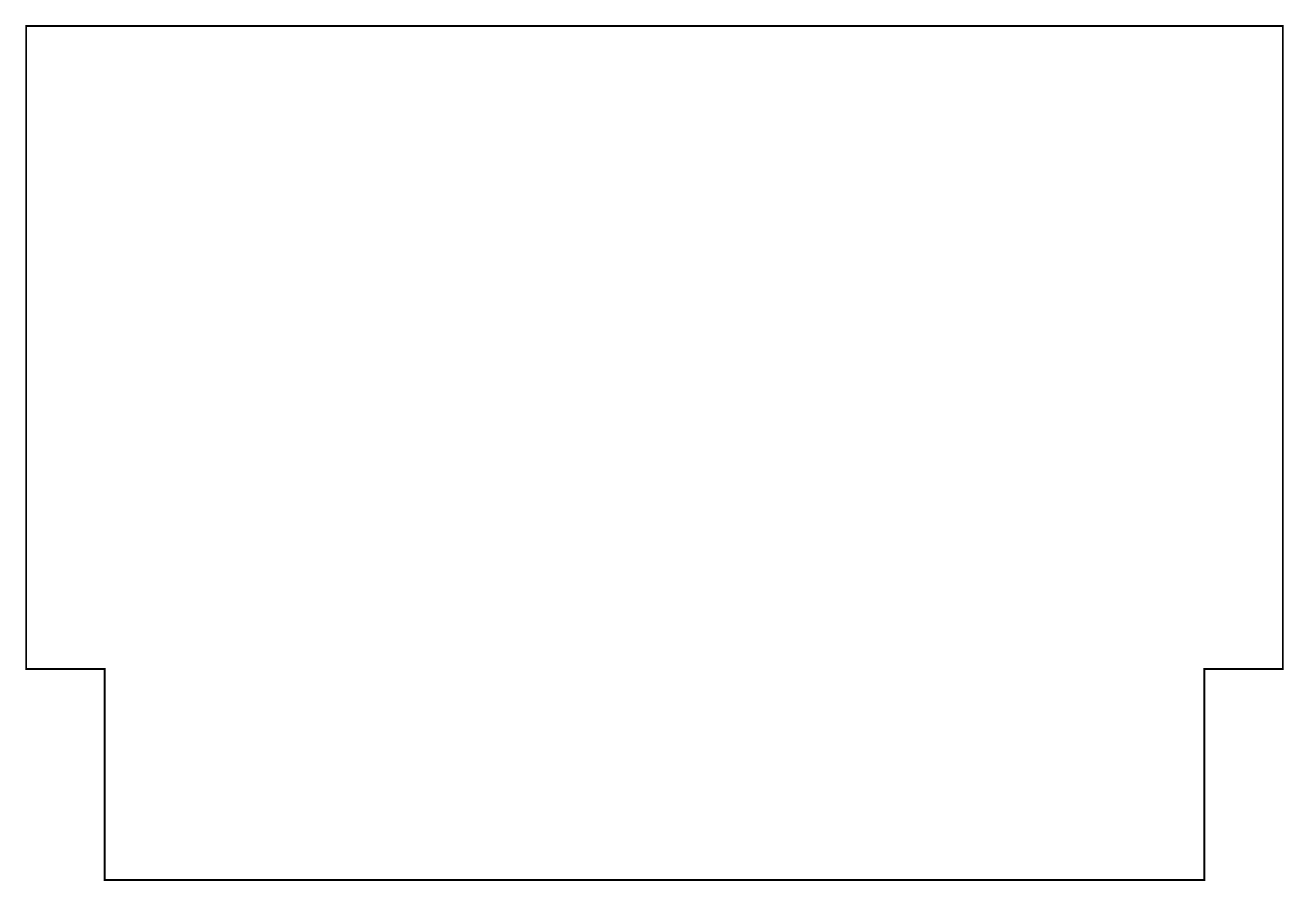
# Model space of a CAD drawing. Extents: x 0 to 128, y -5 to 82.
import ezdxf

# ---------------------------------------------------------------- set-up
doc = ezdxf.new("R2010")
doc.units = 0
doc.layers.add('038691-3ROU1_GBR', color=5, linetype='CONTINUOUS')

msp = doc.modelspace()

# ---------------------------------------------------------------- linework, layer by layer
at = {"layer": '038691-3ROU1_GBR', "const_width": 0.2}
msp.add_lwpolyline([(127.999998, 81.999836), (127.999998, 16.49984), (120.000014, 16.49984), (120.000014, -4.99999), (7.999984, -4.99999), (7.999984, 16.49984), (0, 16.49984), (0, 81.999836), (127.999998, 81.999836)], dxfattribs=at)

doc.saveas('drawing.dxf')
